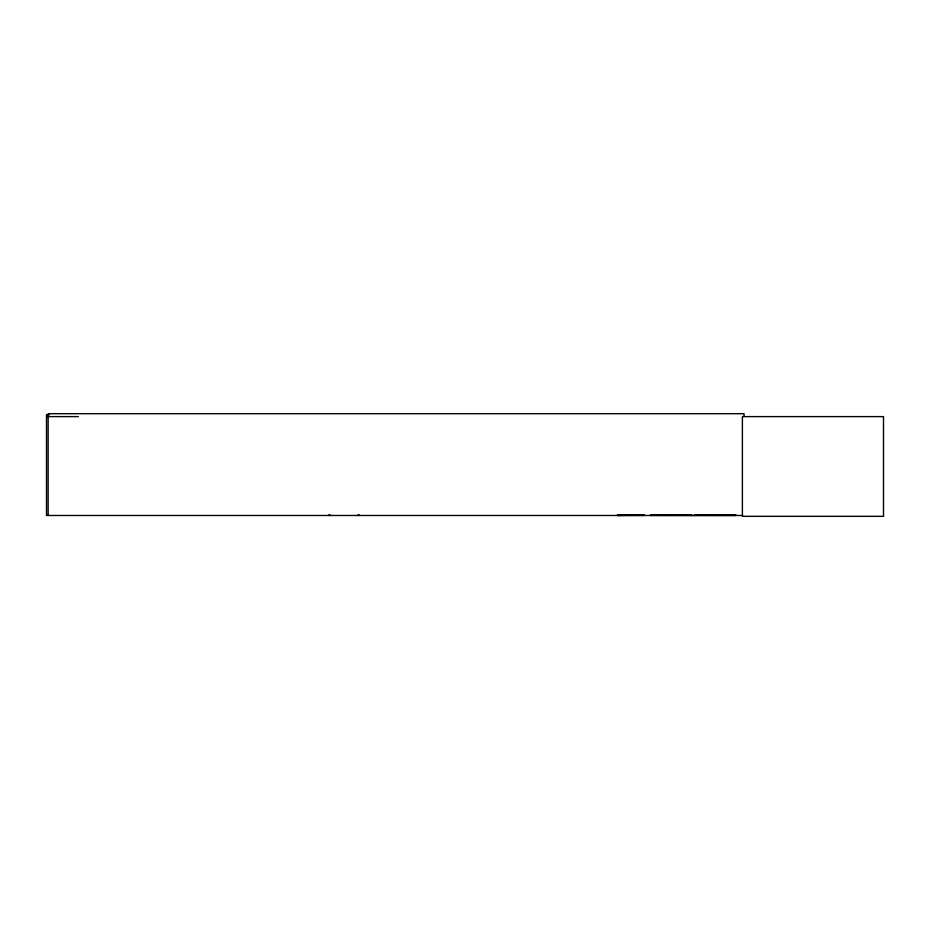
<?xml version="1.0" encoding="UTF-8"?>
<svg xmlns="http://www.w3.org/2000/svg" width="930" height="930" viewBox="0 0 930 930"><rect width="100%" height="100%" fill="white"/><g stroke="black" fill="none" stroke-linecap="round" stroke-linejoin="round"><path stroke-width="1.4" d="M49.406 414.734L46.5 414.734L46.5 515.476L742.582 515.476M46.5 416.605L78.399 416.605M650.907 514.813L691.443 514.813L691.443 515.476L691.409 514.813M644.281 515.022L617.241 515.441L644.281 515.429L644.258 514.674M617.241 515.208L644.281 515.208M650.907 515.115L691.443 515.115M695.152 515.115L735.688 515.115M744.035 416.605L744.035 413.687L48.139 413.687L48.139 515.476M695.152 515.476L695.152 514.813L735.688 514.813L735.688 515.476L650.802 515.429L650.802 514.65M670.739 514.65L670.739 515.476M664.264 514.65L664.264 515.476M663.427 514.65L663.427 515.476M650.942 514.813L650.942 515.476M358.98 514.65L358.98 515.476M358.155 514.65L358.155 515.476M329.894 514.65L329.894 515.476M329.069 514.65L329.069 515.476M883.5 416.605L742.396 416.605L742.396 516.313L883.5 516.313L883.5 416.605"/></g></svg>
